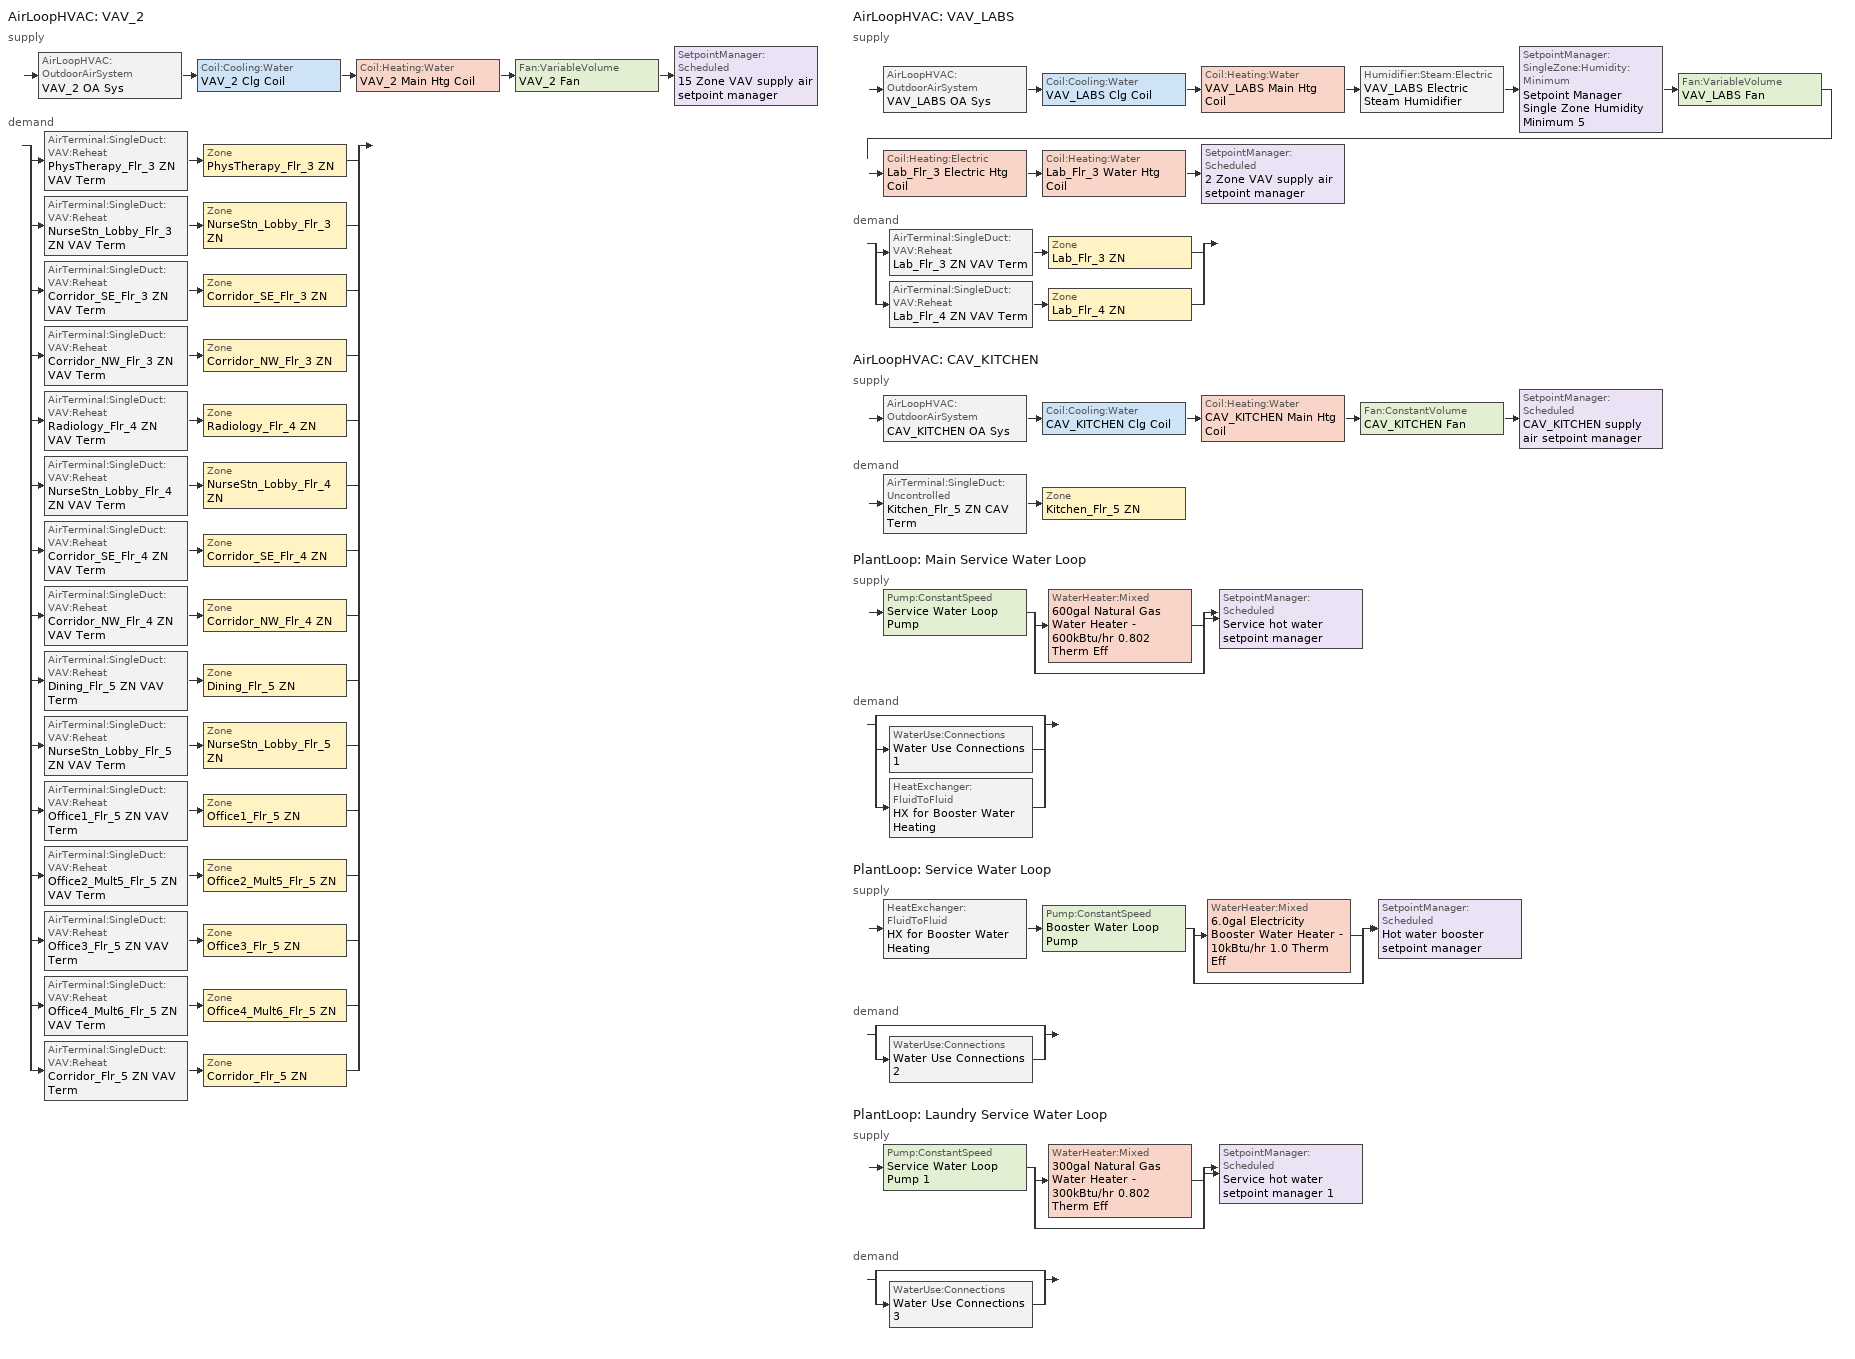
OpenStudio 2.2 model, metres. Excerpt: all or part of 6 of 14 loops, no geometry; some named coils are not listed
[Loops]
AirLoopHVAC 'VAV_2'
 supply: AirLoopHVAC:OutdoorAirSystem 'VAV_2 OA Sys' > Coil:Cooling:Water 'VAV_2 Clg Coil' > Coil:Heating:Water 'VAV_2 Main Htg Coil' > Fan:VariableVolume 'VAV_2 Fan' > SetpointManager:Scheduled '15 Zone VAV supply air setpoint manager'
 demand: split
  | AirTerminal:SingleDuct:VAV:Reheat 'PhysTherapy_Flr_3 ZN VAV Term' > Zone 'PhysTherapy_Flr_3 ZN'
  | AirTerminal:SingleDuct:VAV:Reheat 'NurseStn_Lobby_Flr_3 ZN VAV Term' > Zone 'NurseStn_Lobby_Flr_3 ZN'
  | AirTerminal:SingleDuct:VAV:Reheat 'Corridor_SE_Flr_3 ZN VAV Term' > Zone 'Corridor_SE_Flr_3 ZN'
  | AirTerminal:SingleDuct:VAV:Reheat 'Corridor_NW_Flr_3 ZN VAV Term' > Zone 'Corridor_NW_Flr_3 ZN'
  | AirTerminal:SingleDuct:VAV:Reheat 'Radiology_Flr_4 ZN VAV Term' > Zone 'Radiology_Flr_4 ZN'
  | AirTerminal:SingleDuct:VAV:Reheat 'NurseStn_Lobby_Flr_4 ZN VAV Term' > Zone 'NurseStn_Lobby_Flr_4 ZN'
  | AirTerminal:SingleDuct:VAV:Reheat 'Corridor_SE_Flr_4 ZN VAV Term' > Zone 'Corridor_SE_Flr_4 ZN'
  | AirTerminal:SingleDuct:VAV:Reheat 'Corridor_NW_Flr_4 ZN VAV Term' > Zone 'Corridor_NW_Flr_4 ZN'
  | AirTerminal:SingleDuct:VAV:Reheat 'Dining_Flr_5 ZN VAV Term' > Zone 'Dining_Flr_5 ZN'
  | AirTerminal:SingleDuct:VAV:Reheat 'NurseStn_Lobby_Flr_5 ZN VAV Term' > Zone 'NurseStn_Lobby_Flr_5 ZN'
  | AirTerminal:SingleDuct:VAV:Reheat 'Office1_Flr_5 ZN VAV Term' > Zone 'Office1_Flr_5 ZN'
  | AirTerminal:SingleDuct:VAV:Reheat 'Office2_Mult5_Flr_5 ZN VAV Term' > Zone 'Office2_Mult5_Flr_5 ZN'
  | AirTerminal:SingleDuct:VAV:Reheat 'Office3_Flr_5 ZN VAV Term' > Zone 'Office3_Flr_5 ZN'
  | AirTerminal:SingleDuct:VAV:Reheat 'Office4_Mult6_Flr_5 ZN VAV Term' > Zone 'Office4_Mult6_Flr_5 ZN'
  | AirTerminal:SingleDuct:VAV:Reheat 'Corridor_Flr_5 ZN VAV Term' > Zone 'Corridor_Flr_5 ZN'
AirLoopHVAC 'VAV_LABS'
 supply: AirLoopHVAC:OutdoorAirSystem 'VAV_LABS OA Sys' > Coil:Cooling:Water 'VAV_LABS Clg Coil' > Coil:Heating:Water 'VAV_LABS Main Htg Coil' > Humidifier:Steam:Electric 'VAV_LABS Electric Steam Humidifier' > SetpointManager:SingleZone:Humidity:Minimum 'Setpoint Manager Single Zone Humidity Minimum 5' > Fan:VariableVolume 'VAV_LABS Fan' > Coil:Heating:Electric 'Lab_Flr_3 Electric Htg Coil' > Coil:Heating:Water 'Lab_Flr_3 Water Htg Coil' > SetpointManager:Scheduled '2 Zone VAV supply air setpoint manager'
 demand: split
  | AirTerminal:SingleDuct:VAV:Reheat 'Lab_Flr_3 ZN VAV Term' > Zone 'Lab_Flr_3 ZN'
  | AirTerminal:SingleDuct:VAV:Reheat 'Lab_Flr_4 ZN VAV Term' > Zone 'Lab_Flr_4 ZN'
AirLoopHVAC 'CAV_KITCHEN'
 supply: AirLoopHVAC:OutdoorAirSystem 'CAV_KITCHEN OA Sys' > Coil:Cooling:Water 'CAV_KITCHEN Clg Coil' > Coil:Heating:Water 'CAV_KITCHEN Main Htg Coil' > Fan:ConstantVolume 'CAV_KITCHEN Fan' > SetpointManager:Scheduled 'CAV_KITCHEN supply air setpoint manager'
 demand: AirTerminal:SingleDuct:Uncontrolled 'Kitchen_Flr_5 ZN CAV Term' > Zone 'Kitchen_Flr_5 ZN'
PlantLoop 'Main Service Water Loop'
 supply: Pump:ConstantSpeed 'Service Water Loop Pump' > split
  | WaterHeater:Mixed '600gal Natural Gas Water Heater - 600kBtu/hr 0.802 Therm Eff'
  | bypass
  join > SetpointManager:Scheduled 'Service hot water setpoint manager'
 demand: split
  | bypass
  | WaterUse:Connections 'Water Use Connections 1'
  | HeatExchanger:FluidToFluid 'HX for Booster Water Heating'
PlantLoop 'Service Water Loop'
 supply: HeatExchanger:FluidToFluid 'HX for Booster Water Heating' > Pump:ConstantSpeed 'Booster Water Loop Pump' > split
  | WaterHeater:Mixed '6.0gal Electricity Booster Water Heater - 10kBtu/hr 1.0 Therm Eff'
  | bypass
  join > SetpointManager:Scheduled 'Hot water booster setpoint manager'
 demand: split
  | bypass
  | WaterUse:Connections 'Water Use Connections 2'
PlantLoop 'Laundry Service Water Loop'
 supply: Pump:ConstantSpeed 'Service Water Loop Pump 1' > split
  | WaterHeater:Mixed '300gal Natural Gas Water Heater - 300kBtu/hr 0.802 Therm Eff'
  | bypass
  join > SetpointManager:Scheduled 'Service hot water setpoint manager 1'
 demand: split
  | bypass
  | WaterUse:Connections 'Water Use Connections 3'
[Sizing:Zone] Zone Cooling Design Supply Air Temperature Input Method=SupplyAirTemperature; Zone Cooling Design Supply Air Temperature {C}=12.8; Zone Cooling Design Supply Air Temperature Difference {deltaC}=11.11; Zone Heating Design Supply Air Temperature Input Method=SupplyAirTemperature; Zone Heating Design Supply Air Temperature {C}=40; Zone Heating Design Supply Air Temperature Difference {deltaC}=11.11; Zone Cooling Design Supply Air Humidity Ratio {kg-H2O/kg-air}=0.0085; Zone Heating Design Supply Air Humidity Ratio {kg-H2O/kg-air}=0.008; Cooling Design Air Flow Method=DesignDayWithLimit; Heating Design Air Flow Method=DesignDay; Account for Dedicated Outdoor Air System=No; Dedicated Outdoor Air System Control Strategy=NeutralSupplyAir; Dedicated Outdoor Air Low Setpoint Temperature for Design {C}=autosize; Dedicated Outdoor Air High Setpoint Temperature for Design {C}=autosize
Corridor_Flr_5 ZN; Corridor_NW_Flr_3 ZN; Corridor_NW_Flr_4 ZN; Corridor_SE_Flr_3 ZN; Corridor_SE_Flr_4 ZN; Dining_Flr_5 ZN; Kitchen_Flr_5 ZN; Lab_Flr_3 ZN; Lab_Flr_4 ZN; NurseStn_Lobby_Flr_3 ZN; NurseStn_Lobby_Flr_4 ZN; NurseStn_Lobby_Flr_5 ZN; Office1_Flr_5 ZN; Office2_Mult5_Flr_5 ZN; Office3_Flr_5 ZN; Office4_Mult6_Flr_5 ZN; PhysTherapy_Flr_3 ZN; Radiology_Flr_4 ZN
[Zone equipment]
Corridor_Flr_5 ZN: Corridor_Flr_5 ZN VAV Term
Corridor_NW_Flr_3 ZN: Corridor_NW_Flr_3 ZN VAV Term
Corridor_NW_Flr_4 ZN: Corridor_NW_Flr_4 ZN VAV Term
Corridor_SE_Flr_3 ZN: Corridor_SE_Flr_3 ZN VAV Term
Corridor_SE_Flr_4 ZN: Corridor_SE_Flr_4 ZN VAV Term
Dining_Flr_5 ZN: Dining_Flr_5 ZN VAV Term
Kitchen_Flr_5 ZN: Kitchen_Flr_5 ZN CAV Term, Kitchen_Flr_5 ZN Exhaust Fan
Lab_Flr_3 ZN: Lab_Flr_3 ZN VAV Term
Lab_Flr_4 ZN: Lab_Flr_4 ZN VAV Term
NurseStn_Lobby_Flr_3 ZN: NurseStn_Lobby_Flr_3 ZN VAV Term
NurseStn_Lobby_Flr_4 ZN: NurseStn_Lobby_Flr_4 ZN VAV Term
NurseStn_Lobby_Flr_5 ZN: NurseStn_Lobby_Flr_5 ZN VAV Term
Office1_Flr_5 ZN: Office1_Flr_5 ZN VAV Term
Office2_Mult5_Flr_5 ZN: Office2_Mult5_Flr_5 ZN VAV Term
Office3_Flr_5 ZN: Office3_Flr_5 ZN VAV Term
Office4_Mult6_Flr_5 ZN: Office4_Mult6_Flr_5 ZN VAV Term
PhysTherapy_Flr_3 ZN: PhysTherapy_Flr_3 ZN VAV Term
Radiology_Flr_4 ZN: Radiology_Flr_4 ZN VAV Term
[PlantLoop] Glycol Concentration=0; Plant Loop Volume {m3}=Autocalculate; Load Distribution Scheme=Optimal
Name | Maximum Loop Temperature {C} | Minimum Loop Temperature {C}
Main Service Water Loop; Laundry Service Water Loop | 60 | 10
Service Water Loop
[Sizing:Plant] Loop Type=Heating; Loop Design Temperature Difference {deltaC}=5; Sizing Option=NonCoincident; Zone Timesteps in Averaging Window=1; Coincident Sizing Factor Mode=None
Name | Design Loop Exit Temperature {C}
Main Service Water Loop; Laundry Service Water Loop | 60
Service Water Loop | 82.2222
[SetpointManager:Scheduled] Control Variable=Temperature
Name | Schedule
15 Zone VAV supply air setpoint manager | Supply Air Temp - 55.04F 5
2 Zone VAV supply air setpoint manager | Supply Air Temp - 55.04F 6
CAV_KITCHEN supply air setpoint manager | Supply Air Temp - 55.04F 7
Service hot water setpoint manager | Service Water Loop Temp - 140F
Hot water booster setpoint manager | Service Water Booster Temp - 180.00000000000006F
Service hot water setpoint manager 1 | Service Water Loop Temp - 140F 1
[Pump:ConstantSpeed] Rated Flow Rate {m3/s}=autosize; Rated Power Consumption {W}=autosize; Fraction of Motor Inefficiencies to Fluid Stream=0; Pump Control Type=Intermittent
Name | Rated Pump Head {Pa} | Motor Efficiency
Service Water Loop Pump | 29891 | 0.855
Booster Water Loop Pump | 0 | 1
Service Water Loop Pump 1 | 0.001 | 0.7
[AirLoopHVAC] Availability Schedule=Hospital HVACOperationSchd; Design Supply Air Flow Rate {m3/s}=AutoSize
Name | Availability Manager
VAV_2 | Availability Manager Night Cycle 6
VAV_LABS | Availability Manager Night Cycle 7
CAV_KITCHEN | Availability Manager Night Cycle 8
[Sizing:System] Type of Load to Size On=Sensible; Preheat Design Humidity Ratio {kg-H2O/kg-Air}=0.008; Precool Design Temperature {C}=12.8; Precool Design Humidity Ratio {kg-H2O/kg-Air}=0.008; Central Cooling Design Supply Air Temperature {C}=12.8; 100% Outdoor Air in Cooling=No; 100% Outdoor Air in Heating=No; Central Cooling Design Supply Air Humidity Ratio {kg-H2O/kg-Air}=0.0085; Central Heating Design Supply Air Humidity Ratio {kg-H2O/kg-Air}=0.008; Cooling Design Air Flow Method=DesignDay; Cooling Design Air Flow Rate {m3/s}=0; Heating Design Air Flow Method=DesignDay; Heating Design Air Flow Rate {m3/s}=0; System Outdoor Air Method=ZoneSum; Zone Maximum Outdoor Air Fraction=1; Cooling Supply Air Flow Rate Per Floor Area {m3/s-m2}=0.00996765; Cooling Fraction of Autosized Cooling Supply Air Flow Rate=1; Cooling Supply Air Flow Rate Per Unit Cooling Capacity {m3/s-W}=3.94755e-05; Heating Supply Air Flow Rate Per Floor Area {m3/s-m2}=0.00996765; Heating Fraction of Autosized Heating Supply Air Flow Rate=1; Heating Fraction of Autosized Cooling Supply Air Flow Rate=1; Heating Supply Air Flow Rate Per Unit Heating Capacity {m3/s-W}=3.15882e-05; Cooling Design Capacity Method=CoolingDesignCapacity; Cooling Design Capacity {W}=autosize; Cooling Design Capacity Per Floor Area {W/m2}=234.7; Fraction of Autosized Cooling Design Capacity=1; Heating Design Capacity Method=HeatingDesignCapacity; Heating Design Capacity {W}=autosize; Heating Design Capacity Per Floor Area {W/m2}=157; Fraction of Autosized Heating Design Capacity=1; Central Cooling Capacity Control Method=OnOff
Name | Design Outdoor Air Flow Rate {m3/s} | Minimum System Air Flow Ratio | Preheat Design Temperature {C} | Central Heating Design Supply Air Temperature {C} | Sizing Option
VAV_2 | 5.31924 | 0.3 | 7 | 12.8 | Coincident
VAV_LABS | 0.637859 | 1 | 7 | 12.8 | NonCoincident
CAV_KITCHEN | Autosize | 1 | 12.8 | 40 | NonCoincident
[Fan:VariableVolume] Availability Schedule=Always On Discrete; Pressure Rise {Pa}=1389.92; Maximum Flow Rate {m3/s}=Autosize; Fan Power Minimum Flow Rate Input Method=Fraction; Fan Power Minimum Flow Fraction=0.25; Fan Power Minimum Air Flow Rate {m3/s}=0; Motor In Airstream Fraction=1; Fan Power Coefficient 1=0.04076; Fan Power Coefficient 2=0.0881; Fan Power Coefficient 3=-0.0729; Fan Power Coefficient 4=0.9437; Fan Power Coefficient 5=0
Name | Fan Efficiency | Motor Efficiency
VAV_2 Fan | 0.61425 | 0.945
VAV_LABS Fan | 0.59605 | 0.917
[Controller:OutdoorAir] Minimum Outdoor Air Flow Rate {m3/s}=autosize; Maximum Outdoor Air Flow Rate {m3/s}=Autosize; Economizer Control Type=NoEconomizer; Economizer Control Action Type=ModulateFlow; Economizer Maximum Limit Dry-Bulb Temperature {C}=28; Economizer Maximum Limit Enthalpy {J/kg}=64000; Economizer Minimum Limit Dry-Bulb Temperature {C}=-100; Lockout Type=NoLockout; Minimum Limit Type=FixedMinimum; Minimum Outdoor Air Schedule=Always On Discrete; High Humidity Control=No; Heat Recovery Bypass Control Type=BypassWhenOAFlowGreaterThanMinimum
Name | Controller Mechanical Ventilation | Minimum Fraction of Outdoor Air Schedule
VAV_2 OA Controller | VAV_2 Vent Controller
VAV_LABS OA Controller | VAV_LABS Vent Controller
CAV_KITCHEN OA Controller | CAV_KITCHEN Vent Controller | Hospital BLDG_OA_FRAC_SCH
[Controller:MechanicalVentilation] Availability Schedule=Always On Discrete; System Outdoor Air Method=ZoneSum
VAV_2 Vent Controller; VAV_LABS Vent Controller; CAV_KITCHEN Vent Controller
[AirLoopHVAC:OutdoorAirSystem]
Name | Controller
VAV_2 OA Sys | VAV_2 OA Controller
VAV_LABS OA Sys | VAV_LABS OA Controller
CAV_KITCHEN OA Sys | CAV_KITCHEN OA Controller
[AvailabilityManager:NightCycle] Control Type=CycleOnAny; Thermostat Tolerance {deltaC}=1; Cycling Run Time {s}=3600
Availability Manager Night Cycle 6; Availability Manager Night Cycle 7; Availability Manager Night Cycle 8
[AirTerminal:SingleDuct:VAV:Reheat] Availability Schedule=Always On Discrete; Maximum Air Flow Rate {m3/s}=AutoSize; Zone Minimum Air Flow Input Method=Constant; Fixed Minimum Air Flow Rate {m3/s}=0; Maximum Hot Water or Steam Flow Rate {m3/s}=AutoSize; Minimum Hot Water or Steam Flow Rate {m3/s}=0; Convergence Tolerance=0.001; Damper Heating Action=ReverseWithLimits; Maximum Flow per Zone Floor Area During Reheat {m3/s-m2}=AutoSize; Maximum Flow Fraction During Reheat=0.5; Maximum Reheat Air Temperature {C}=40; Control For Outdoor Air=No
Name | Constant Minimum Air Flow Fraction | Reheat Coil
PhysTherapy_Flr_3 ZN VAV Term | 0.307891 | PhysTherapy_Flr_3 ZN Rht Coil
NurseStn_Lobby_Flr_3 ZN VAV Term | 0.438491 | NurseStn_Lobby_Flr_3 ZN Rht Coil
Corridor_SE_Flr_3 ZN VAV Term | 0.66428 | Corridor_SE_Flr_3 ZN Rht Coil
Corridor_NW_Flr_3 ZN VAV Term | 0.670431 | Corridor_NW_Flr_3 ZN Rht Coil
Radiology_Flr_4 ZN VAV Term | 0.2 | Radiology_Flr_4 ZN Rht Coil
NurseStn_Lobby_Flr_4 ZN VAV Term | 0.279083 | NurseStn_Lobby_Flr_4 ZN Rht Coil
Corridor_SE_Flr_4 ZN VAV Term | 0.337953 | Corridor_SE_Flr_4 ZN Rht Coil
Corridor_NW_Flr_4 ZN VAV Term | 0.364768 | Corridor_NW_Flr_4 ZN Rht Coil
Dining_Flr_5 ZN VAV Term | 1 | Dining_Flr_5 ZN Rht Coil
NurseStn_Lobby_Flr_5 ZN VAV Term | 0.307091 | NurseStn_Lobby_Flr_5 ZN Rht Coil
Office1_Flr_5 ZN VAV Term | 0.213512 | Office1_Flr_5 ZN Rht Coil
Office2_Mult5_Flr_5 ZN VAV Term | 0.2 | Office2_Mult5_Flr_5 ZN Rht Coil
Office3_Flr_5 ZN VAV Term | 0.202707 | Office3_Flr_5 ZN Rht Coil
Office4_Mult6_Flr_5 ZN VAV Term | 0.2 | Office4_Mult6_Flr_5 ZN Rht Coil
Corridor_Flr_5 ZN VAV Term | 0.444351 | Corridor_Flr_5 ZN Rht Coil
Lab_Flr_3 ZN VAV Term | 1 | Lab_Flr_3 ZN Rht Coil
Lab_Flr_4 ZN VAV Term | 1 | Lab_Flr_4 ZN Rht Coil
[Fan:ConstantVolume]
CAV_KITCHEN Fan: Availability Schedule=Always On Discrete; Fan Efficiency=0.61165; Pressure Rise {Pa}=1018.77; Maximum Flow Rate {m3/s}=AutoSize; Motor Efficiency=0.941
[AirTerminal:SingleDuct:Uncontrolled]
Kitchen_Flr_5 ZN CAV Term: Availability Schedule=Always On Discrete; Maximum Air Flow Rate {m3/s}=AutoSize
[Fan:ZoneExhaust]
Kitchen_Flr_5 ZN Exhaust Fan: Availability Schedule=Hospital Kitchen_Exhaust_SCH; Fan Efficiency=0.16; Pressure Rise {Pa}=125; Maximum Flow Rate {m3/s}=3.39802; System Availability Manager Coupling Mode=Decoupled; Balanced Exhaust Fraction Schedule=Hospital Kitchen Exhaust Fan Balanced Exhaust Fraction Schedule
[Refrigeration:Case] Availability Schedule=Always On Discrete; Zone=Kitchen_Flr_5 ZN; Rated Ambient Temperature {C}=23.8889; Rated Ambient Relative Humidity {percent}=55; Latent Case Credit Curve Type=CaseTemperatureMethod; Case Lighting Schedule=Hospital BLDG_LIGHT_SCH; Fraction of Lighting Energy to Case=1; Anti-Sweat Heater Control Type=None; Humidity at Zero Anti-Sweat Heater Energy {percent}=0; Case Height {m}=0; Defrost Energy Correction Curve Type=None
Name | Rated Total Cooling Capacity per Unit Length {W/m} | Rated Latent Heat Ratio | Rated Runtime Fraction | Case Length {m} | Case Operating Temperature {C} | Latent Case Credit Curve | Standard Case Fan Power per Unit Length {W/m} | Operating Case Fan Power per Unit Length {W/m} | Standard Case Lighting Power per Unit Length {W/m} | Fraction of Anti-Sweat Heater Energy to Case | Case Defrost Power per Unit Length {W/m} | Case Defrost Type | Case Defrost Schedule | Case Defrost Drip-Down Schedule | Under Case HVAC Return Air Fraction | Refrigerated Case Restocking Schedule | Case Credit Fraction Schedule
Kitchen_Flr_5 ZN Walkin Freezer | 734 | 0.1 | 0.4 | 10.98 | -23 | Single Shelf Horizontal Latent Energy Multiplier_After2004 | 69 | 69 | 33 | 0 | 364 | Electric | Refrigeration Defrost Schedule | Refrigeration Defrost DripDown Schedule | 0 | Hospital Kitchen_Flr_5_Case:1_WALKINFREEZER_WalkInStockingSched | Refrigeration Case Credit Schedule
Kitchen_Flr_5 ZN Display Case | 886.5 | 0.08 | 0.85 | 8.93 | 2 | Multi Shelf Vertical Latent Energy Multiplier | 67 | 67 | 40 | 0.2 | 0 | OffCycle | Refrigeration Defrost Schedule 1 |  | 0.05 | Hospital Kitchen_Flr_5_Case:2_SELFCONTAINEDDISPLAYCASE_CaseStockingSched
[Refrigeration:Condenser:AirCooled] Rated Subcooling Temperature Difference {deltaC}=0; Condenser Fan Speed Control Type=VariableSpeed; Rated Fan Power {W}=1000; Minimum Fan Air Flow Ratio=0.25
Name | Rated Effective Total Heat Rejection Rate Curve
Refrigeration Condenser Air Cooled 1 | Refrigeration Condenser Air Cooled HR Curve
Refrigeration Condenser Air Cooled 2 | Refrigeration Condenser Air Cooled HR Curve 1
[Refrigeration:System] Minimum Condensing Temperature {C}=21; Refrigeration System Working Fluid Type=R404a; Suction Temperature Control Type=ConstantSuctionTemperature; Suction Piping Zone=Kitchen_Flr_5 ZN
Name | Refrigeration Condenser
Refrigeration System 1 | Refrigeration Condenser Air Cooled 1
Refrigeration System 2 | Refrigeration Condenser Air Cooled 2
[Humidifier:Steam:Electric]
VAV_LABS Electric Steam Humidifier: Rated Capacity {m3/s}=3.72e-05; Rated Power {W}=100000
[SetpointManager:SingleZone:Humidity:Minimum]
Setpoint Manager Single Zone Humidity Minimum 5: Control Variable=MinimumHumidityRatio; Control Zone=Lab_Flr_3 ZN
[Coil:Heating:Electric]
Lab_Flr_3 Electric Htg Coil: Availability Schedule=Always On Discrete
[WaterHeater:Mixed] Deadband Temperature Difference {deltaC}=2; Maximum Temperature Limit {C}=82.2222; Heater Control Type=Cycle; Off Cycle Parasitic Heat Fraction to Tank=0.8; On Cycle Parasitic Heat Fraction to Tank=0; Ambient Temperature Indicator=Schedule; Use Side Effectiveness=1; Source Side Effectiveness=1; Use Side Design Flow Rate {m3/s}=autosize; Source Side Design Flow Rate {m3/s}=autosize; Indirect Water Heating Recovery Time {hr}=1.5
Name | Tank Volume {m3} | Setpoint Temperature Schedule | Heater Maximum Capacity {W} | Heater Fuel Type | Heater Thermal Efficiency | Off Cycle Parasitic Fuel Consumption Rate {W} | Off Cycle Parasitic Fuel Type | On Cycle Parasitic Fuel Consumption Rate {W} | On Cycle Parasitic Fuel Type | Ambient Temperature Schedule | Off Cycle Loss Coefficient to Ambient Temperature {W/K} | On Cycle Loss Coefficient to Ambient Temperature {W/K}
600gal Natural Gas Water Heater - 600kBtu/hr 0.802 Therm Eff | 2.27125 | Service Water Loop Temp - 140F | 175843 | NaturalGas | 0.801543 | 2937.74 | NaturalGas | 2937.74 | NaturalGas | Water Heater Ambient Temp Schedule - 70F | 6.97877 | 6.97877
6.0gal Electricity Booster Water Heater - 10kBtu/hr 1.0 Therm Eff | 0.0227125 | Service Water Booster Temp - 180.00000000000006F | 2999.88 | Electricity | 1 | 0 | Electricity | 0 | Electricity | Water Heater Ambient Temp Schedule - 70F 1 | 0.443796 | 0.443796
300gal Natural Gas Water Heater - 300kBtu/hr 0.802 Therm Eff | 1.13562 | Service Water Loop Temp - 140F 1 | 87921.3 | NaturalGas | 0.801768 | 0 | NaturalGas | 0 | NaturalGas | Water Heater Ambient Temp Schedule - 70F 2 | 3.99709 | 3.99709
[WaterUse:Connections]
Name | Water Use Equipment Name 1
Water Use Connections 1 | Main Service Water Use 7.63gal/min
Water Use Connections 2 | Booster Water Fixture - 23.7 gal/min at 27.901234567901326F
Water Use Connections 3 | Laundry Service Water Use 2.8gal/min
[WaterUse:Equipment:Definition]
Name | Peak Flow Rate {m3/s} | Target Temperature Schedule | Sensible Fraction Schedule | Latent Fraction Schedule
Main Service Water Use Def 7.63gal/min | 0.000481378 | Mixed Water At Faucet Temp - 140F | Fraction Sensible - 0.2 | Fraction Latent - 0.05
Water Fixture Def - 23.7 gal/min | 0.00149524 | Schedule Ruleset 5
Laundry Service Water Use Def 2.8gal/min | 0.000176653 | Mixed Water At Faucet Temp - 180F | Fraction Sensible - 0.2 1 | Fraction Latent - 0.05 1
[WaterUse:Equipment]
Name | Water Use Equipment Definition | Flow Rate Fraction Schedule
Main Service Water Use 7.63gal/min | Main Service Water Use Def 7.63gal/min | Hospital BLDG_SWH_SCH
Booster Water Fixture - 23.7 gal/min at 27.901234567901326F | Water Fixture Def - 23.7 gal/min | Hospital BLDG_SWH_SCH
Laundry Service Water Use 2.8gal/min | Laundry Service Water Use Def 2.8gal/min | Hospital LAUNDRY_SWH_SCH
[HeatExchanger:FluidToFluid]
HX for Booster Water Heating: Loop Demand Side Design Flow Rate {m3/s}=autosize; Loop Supply Side Design Flow Rate {m3/s}=autosize; Heat Exchange Model Type=Ideal; Heat Exchanger U-Factor Times Area Value {W/K}=autosize; Control Type=UncontrolledOn; Minimum Temperature Difference to Activate Heat Exchanger {deltaC}=0.01; Heat Transfer Metering End Use Type=LoopToLoop; Component Override Cooling Control Temperature Mode=Loop; Sizing Factor=1; Operation Minimum Temperature Limit {C}=0; Operation Maximum Temperature Limit {C}=100
[Schedule:Ruleset]
Name | Default Day Schedule | Summer Design Day Schedule | Winter Design Day Schedule
Hospital BLDG_LIGHT_SCH | Hospital BLDG_LIGHT_SCH Default | Hospital BLDG_LIGHT_SCH Summer Design Day | Hospital BLDG_LIGHT_SCH Winter Design Day
Hospital HVACOperationSchd | Hospital HVACOperationSchd Default | Hospital HVACOperationSchd Summer Design Day | Hospital HVACOperationSchd Winter Design Day
Hospital BLDG_OA_FRAC_SCH | Hospital BLDG_OA_FRAC_SCH Default | Hospital BLDG_OA_FRAC_SCH Summer Design Day | Hospital BLDG_OA_FRAC_SCH Winter Design Day
Supply Air Temp - 55.04F 5 | Supply Air Temp - 55.04F Default 5
Supply Air Temp - 55.04F 6 | Supply Air Temp - 55.04F Default 6
Supply Air Temp - 55.04F 7 | Supply Air Temp - 55.04F Default 7
Hospital Kitchen_Exhaust_SCH | Hospital Kitchen_Exhaust_SCH Default | Hospital Kitchen_Exhaust_SCH Summer Design Day | Hospital Kitchen_Exhaust_SCH Winter Design Day
Hospital Kitchen Exhaust Fan Balanced Exhaust Fraction Schedule | Hospital Kitchen Exhaust Fan Balanced Exhaust Fraction Schedule Default | Hospital Kitchen Exhaust Fan Balanced Exhaust Fraction Schedule Summer Design Day | Hospital Kitchen Exhaust Fan Balanced Exhaust Fraction Schedule Winter Design Day
Refrigeration Defrost Schedule | Refrigeration Defrost Schedule Default
Refrigeration Defrost DripDown Schedule | Refrigeration Defrost DripDown Schedule Default
Refrigeration Case Credit Schedule | Refrigeration Case Credit Schedule Default
Hospital Kitchen_Flr_5_Case:1_WALKINFREEZER_WalkInStockingSched | Hospital Kitchen_Flr_5_Case:1_WALKINFREEZER_WalkInStockingSched Default | Hospital Kitchen_Flr_5_Case:1_WALKINFREEZER_WalkInStockingSched Summer Design Day | Hospital Kitchen_Flr_5_Case:1_WALKINFREEZER_WalkInStockingSched Winter Design Day
Refrigeration Defrost Schedule 1 | Refrigeration Defrost Schedule Default 1
Hospital Kitchen_Flr_5_Case:2_SELFCONTAINEDDISPLAYCASE_CaseStockingSched | Hospital Kitchen_Flr_5_Case:2_SELFCONTAINEDDISPLAYCASE_CaseStockingSched Default | Hospital Kitchen_Flr_5_Case:2_SELFCONTAINEDDISPLAYCASE_CaseStockingSched Summer Design Day | Hospital Kitchen_Flr_5_Case:2_SELFCONTAINEDDISPLAYCASE_CaseStockingSched Winter Design Day
Service Water Loop Temp - 140F | Service Water Loop Temp - 140F Default
Water Heater Ambient Temp Schedule - 70F | Water Heater Ambient Temp Schedule - 70F Default
Fraction Sensible - 0.2 | Schedule Day 57
Fraction Latent - 0.05 | Schedule Day 58
Mixed Water At Faucet Temp - 140F | Schedule Day 59
Hospital BLDG_SWH_SCH | Hospital BLDG_SWH_SCH Default | Hospital BLDG_SWH_SCH Summer Design Day | Hospital BLDG_SWH_SCH Winter Design Day
Service Water Booster Temp - 180.00000000000006F | Service Water Booster Temp - 180.00000000000006F Default
Water Heater Ambient Temp Schedule - 70F 1 | Water Heater Ambient Temp Schedule - 70F Default 1
Schedule Ruleset 5 | Schedule Day 64
Service Water Loop Temp - 140F 1 | Service Water Loop Temp - 140F Default 1
Water Heater Ambient Temp Schedule - 70F 2 | Water Heater Ambient Temp Schedule - 70F Default 2
Fraction Sensible - 0.2 1 | Schedule Day 67
Fraction Latent - 0.05 1 | Schedule Day 68
Mixed Water At Faucet Temp - 180F | Schedule Day 69
Hospital LAUNDRY_SWH_SCH | Hospital LAUNDRY_SWH_SCH Default | Hospital LAUNDRY_SWH_SCH Summer Design Day | Hospital LAUNDRY_SWH_SCH Winter Design Day
[Schedule:Day]
Hospital BLDG_LIGHT_SCH Default: 8, 0, 0.05, 16, 0, 0.1, 24, 0, 0.05
Hospital BLDG_LIGHT_SCH Sat Day: 7, 0, 0.1, 8, 0, 0.2, 18, 0, 0.4, 24, 0, 0.1
Hospital BLDG_LIGHT_SCH Summer Design Day; Hospital HVACOperationSchd Default; Hospital HVACOperationSchd Winter Design Day; Hospital HVACOperationSchd Summer Design Day: 24, 0, 1
Hospital BLDG_LIGHT_SCH Wkdy Day: 7, 0, 0.1, 8, 0, 0.5, 16, 0, 0.9, 23, 0, 0.3, 24, 0, 0.1
Hospital BLDG_LIGHT_SCH Winter Design Day; Hospital BLDG_OA_FRAC_SCH Default; Hospital Kitchen_Flr_5_Case:2_SELFCONTAINEDDISPLAYCASE_CaseStockingSched Default; Hospital Kitchen_Flr_5_Case:2_SELFCONTAINEDDISPLAYCASE_CaseStockingSched Winter Design Day; Hospital Kitchen_Flr_5_Case:2_SELFCONTAINEDDISPLAYCASE_CaseStockingSched Summer Design Day: 24, 0, 0
Hospital BLDG_OA_FRAC_SCH Winter Design Day; Hospital BLDG_OA_FRAC_SCH Summer Design Day; Hospital BLDG_OA_FRAC_SCH WntrDsn|SmrDsn|Sat|Wkdy Day: 6, 0, 0, 18, 0, 0.25, 24, 0, 0
Supply Air Temp - 55.04F Default 5; Supply Air Temp - 55.04F Default 6; Supply Air Temp - 55.04F Default 7: 24, 0, 12.8
Hospital Kitchen_Exhaust_SCH Default; Hospital Kitchen_Exhaust_SCH Winter Design Day; Hospital Kitchen_Exhaust_SCH Summer Design Day: 7, 0, 0, 24, 0, 1
Hospital Kitchen Exhaust Fan Balanced Exhaust Fraction Schedule Default; Hospital Kitchen Exhaust Fan Balanced Exhaust Fraction Schedule Winter Design Day; Hospital Kitchen Exhaust Fan Balanced Exhaust Fraction Schedule Summer Design Day: 7, 0, 0, 24, 0, 0.4458
Refrigeration Defrost Schedule Default: 11, 0, 0, 11, 20, 1, 23, 0, 0, 23, 20, 1, 24, 0, 0
Refrigeration Defrost DripDown Schedule Default: 11, 0, 0, 11, 30, 1, 23, 0, 0, 23, 30, 1, 24, 0, 0
Refrigeration Case Credit Schedule Default: 7, 0, 0.2, 21, 0, 0.4, 24, 0, 0.2
Hospital Kitchen_Flr_5_Case:1_WALKINFREEZER_WalkInStockingSched Default: 4, 0, 0, 5, 0, 725, 6, 0, 417, 7, 0, 290, 24, 0, 0
Hospital Kitchen_Flr_5_Case:1_WALKINFREEZER_WalkInStockingSched Winter Design Day; Hospital Kitchen_Flr_5_Case:1_WALKINFREEZER_WalkInStockingSched Summer Design Day; Hospital Kitchen_Flr_5_Case:1_WALKINFREEZER_WalkInStockingSched WntrDsn|SmrDsn|Wknd|Mon|Wed|Thu Day: 4, 0, 0, 5, 0, 125, 6, 0, 117, 7, 0, 90, 19, 0, 0, 20, 0, 125, 21, 0, 117, 22, 0, 90, 24, 0, 0
Refrigeration Defrost Schedule Default 1: 23, 20, 0, 24, 0, 0
Service Water Loop Temp - 140F Default; Schedule Day 59; Service Water Loop Temp - 140F Default 1: 24, 0, 60
Water Heater Ambient Temp Schedule - 70F Default; Water Heater Ambient Temp Schedule - 70F Default 1; Water Heater Ambient Temp Schedule - 70F Default 2: 24, 0, 21.1111
Schedule Day 57; Schedule Day 67: 24, 0, 0.2
Schedule Day 58; Schedule Day 68: 24, 0, 0.05
Hospital BLDG_SWH_SCH Default: 8, 0, 0, 16, 0, 0.01, 24, 0, 0
Hospital BLDG_SWH_SCH Summer Design Day; Hospital BLDG_SWH_SCH SmrDsn|Wkdy Day: 7, 0, 0, 8, 0, 0.17, 9, 0, 0.58, 10, 0, 0.66, 11, 0, 0.78, 12, 0, 0.82, 13, 0, 0.71, 14, 0, 0.82, 15, 0, 0.78, 16, 0, 0.74, 17, 0, 0.63, 18, 0, 0.41, 21, 0, 0.18, 22, 0, 0.1, 24, 0, 0
Hospital BLDG_SWH_SCH Winter Design Day; Hospital BLDG_SWH_SCH WntrDsn|Sat Day: 7, 0, 0, 8, 0, 0.01, 9, 0, 0.2, 10, 0, 0.28, 12, 0, 0.3, 14, 0, 0.24, 17, 0, 0.23, 19, 0, 0.1, 24, 0, 0
Service Water Booster Temp - 180.00000000000006F Default; Schedule Day 69: 24, 0, 82.2222
Schedule Day 64: 24, 0, -2.27709
Hospital LAUNDRY_SWH_SCH Default; Hospital LAUNDRY_SWH_SCH Winter Design Day; Hospital LAUNDRY_SWH_SCH Summer Design Day: 8, 0, 0, 15, 0, 1, 24, 0, 0
[Schedule:Rule] Date Specification Type=DateRange; Start Month=1; Start Day=1; End Month=12; End Day=31
Name | Schedule Ruleset | Rule Order | Day Schedule | Apply Saturday | Apply Monday | Apply Tuesday | Apply Wednesday | Apply Thursday | Apply Friday | Apply Sunday
Schedule Rule 11 | Hospital BLDG_LIGHT_SCH | 1 | Hospital BLDG_LIGHT_SCH Sat Day | Yes
Schedule Rule 12 | Hospital BLDG_LIGHT_SCH | 0 | Hospital BLDG_LIGHT_SCH Wkdy Day |  | Yes | Yes | Yes | Yes | Yes
Schedule Rule 29 | Hospital BLDG_OA_FRAC_SCH | 0 | Hospital BLDG_OA_FRAC_SCH WntrDsn|SmrDsn|Sat|Wkdy Day | Yes | Yes | Yes | Yes | Yes | Yes
Schedule Rule 30 | Hospital Kitchen_Flr_5_Case:1_WALKINFREEZER_WalkInStockingSched | 0 | Hospital Kitchen_Flr_5_Case:1_WALKINFREEZER_WalkInStockingSched WntrDsn|SmrDsn|Wknd|Mon|Wed|Thu Day | Yes | Yes |  | Yes | Yes |  | Yes
Schedule Rule 33 | Hospital BLDG_SWH_SCH | 1 | Hospital BLDG_SWH_SCH SmrDsn|Wkdy Day |  | Yes | Yes | Yes | Yes | Yes
Schedule Rule 34 | Hospital BLDG_SWH_SCH | 0 | Hospital BLDG_SWH_SCH WntrDsn|Sat Day | Yes
[Schedule:Constant]
Always On Discrete: Value=1
[Curve:Cubic] Minimum Value of x=-35; Maximum Value of x=20
Name | Coefficient1 Constant | Coefficient2 x | Coefficient3 x**2 | Coefficient4 x**3
Single Shelf Horizontal Latent Energy Multiplier_After2004 | 0.0236 | 0.0006 | 0 | 0
Multi Shelf Vertical Latent Energy Multiplier | 0.0265263 | 0.00107803 | -6.02558e-05 | 1.23732e-06
[Curve:Linear] Coefficient1 Constant=0; Coefficient2 x=22000; Minimum Value of x=5; Maximum Value of x=22.2
Refrigeration Condenser Air Cooled HR Curve; Refrigeration Condenser Air Cooled HR Curve 1
